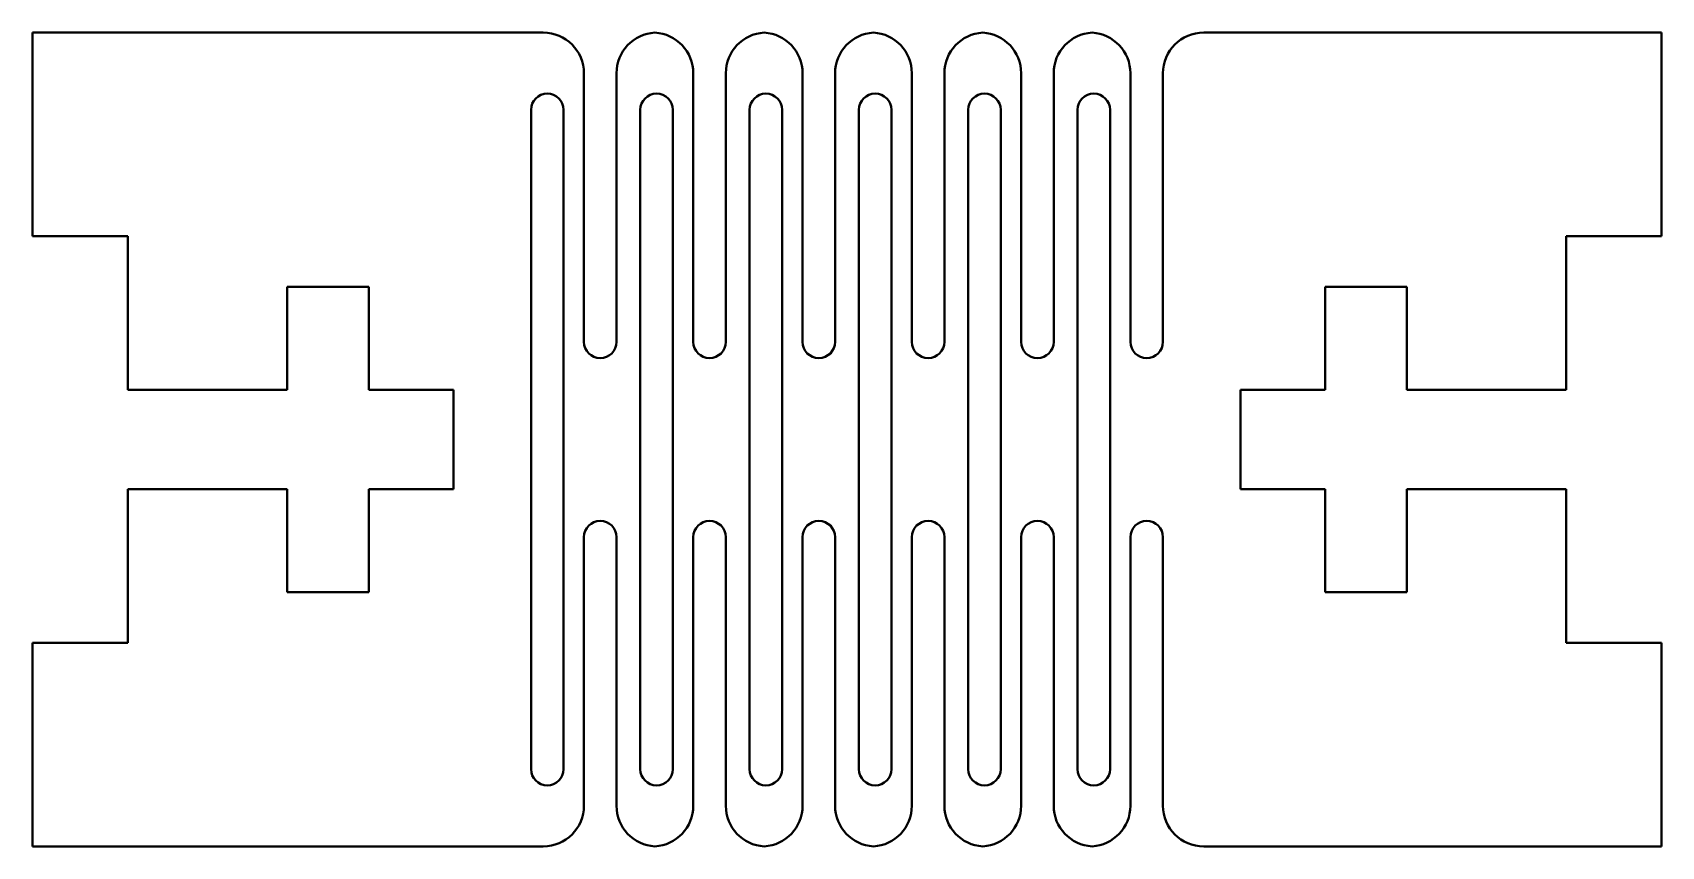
# Model space of a CAD drawing. Header units: inches. Extents: x -1 to 1, y -0.5 to 0.5.
import ezdxf

# ---------------------------------------------------------------- set-up
doc = ezdxf.new("R2010")
doc.units = ezdxf.units.IN
doc.header["$MEASUREMENT"] = 0
doc.layers.add('Visible', color=7, linetype='Continuous', lineweight=40)

msp = doc.modelspace()

# ---------------------------------------------------------------- linework, layer by layer
at = {"layer": 'Visible'}
for p, q in [((-1, 0.5), (-0.373, 0.5)), ((-1, 0.5), (-1, 0.25)), ((0.438, 0.5), (1, 0.5)), ((1, 0.5), (1, 0.25)), ((-0.323, 0.45), (-0.323, 0.12)), ((-0.283, 0.45), (-0.283, 0.12)), ((-0.1888, 0.45), (-0.1888, 0.12)), ((-0.1488, 0.45), (-0.1488, 0.12)), ((-0.0546, 0.45), (-0.0546, 0.12)), ((-0.0146, 0.45), (-0.0146, 0.12)), ((0.0796, 0.45), (0.0796, 0.12)), ((0.1196, 0.45), (0.1196, 0.12)), ((0.2138, 0.45), (0.2138, 0.12)), ((0.2538, 0.45), (0.2538, 0.12)), ((0.348, 0.45), (0.348, 0.12)), ((0.388, 0.45), (0.388, 0.12)), ((-0.388, 0.405), (-0.388, -0.405)), ((-0.348, 0.405), (-0.348, -0.405)), ((-0.2538, 0.405), (-0.2538, -0.405)), ((-0.2138, 0.405), (-0.2138, -0.405)), ((-0.1196, 0.405), (-0.1196, -0.405)), ((-0.0796, 0.405), (-0.0796, -0.405)), ((0.0146, 0.405), (0.0146, -0.405)), ((0.0546, 0.405), (0.0546, -0.405)), ((0.1488, 0.405), (0.1488, -0.405)), ((0.1888, 0.405), (0.1888, -0.405)), ((0.283, 0.405), (0.283, -0.405)), ((0.323, 0.405), (0.323, -0.405)), ((-1, 0.25), (-0.883, 0.25)), ((-0.883, 0.061), (-0.883, 0.25)), ((0.883, 0.061), (0.883, 0.25)), ((1, 0.25), (0.883, 0.25)), ((-0.6872, 0.1875), (-0.6872, 0.061)), ((-0.6872, 0.1875), (-0.5872, 0.1875)), ((-0.5872, 0.1875), (-0.5872, 0.061)), ((0.5872, 0.1875), (0.5872, 0.061)), ((0.6872, 0.1875), (0.5872, 0.1875)), ((0.6872, 0.1875), (0.6872, 0.061)), ((-0.883, 0.061), (-0.6872, 0.061)), ((-0.5872, 0.061), (-0.483, 0.061)), ((-0.483, 0.061), (-0.483, -0.061)), ((0.483, 0.061), (0.483, -0.061)), ((0.5872, 0.061), (0.483, 0.061)), ((0.883, 0.061), (0.6872, 0.061)), ((-0.883, -0.061), (-0.6872, -0.061)), ((-0.883, -0.25), (-0.883, -0.061)), ((-0.6872, -0.061), (-0.6872, -0.1875)), ((-0.5872, -0.061), (-0.483, -0.061)), ((-0.5872, -0.061), (-0.5872, -0.1875)), ((0.5872, -0.061), (0.483, -0.061)), ((0.5872, -0.061), (0.5872, -0.1875)), ((0.883, -0.061), (0.6872, -0.061)), ((0.6872, -0.061), (0.6872, -0.1875)), ((0.883, -0.25), (0.883, -0.061)), ((-0.323, -0.45), (-0.323, -0.12)), ((-0.283, -0.45), (-0.283, -0.12)), ((-0.1888, -0.45), (-0.1888, -0.12)), ((-0.1488, -0.45), (-0.1488, -0.12)), ((-0.0546, -0.45), (-0.0546, -0.12)), ((-0.0146, -0.45), (-0.0146, -0.12)), ((0.0796, -0.45), (0.0796, -0.12)), ((0.1196, -0.45), (0.1196, -0.12)), ((0.2138, -0.45), (0.2138, -0.12)), ((0.2538, -0.45), (0.2538, -0.12)), ((0.348, -0.45), (0.348, -0.12)), ((0.388, -0.45), (0.388, -0.12)), ((-0.6872, -0.1875), (-0.5872, -0.1875)), ((0.6872, -0.1875), (0.5872, -0.1875)), ((-1, -0.25), (-0.883, -0.25)), ((-1, -0.25), (-1, -0.5)), ((1, -0.25), (0.883, -0.25)), ((1, -0.25), (1, -0.5)), ((0.438, -0.5), (1, -0.5)), ((-1, -0.5), (-0.373, -0.5))]:
    msp.add_line(p, q, dxfattribs=at)
for centre, radius, start, end in [((-0.373, 0.45), 0.05, 0, 90), ((0.438, 0.45), 0.05, 90, 180), ((-0.233, 0.45), 0.05, 93.325, 180), ((-0.2388, 0.45), 0.05, 0, 86.675), ((-0.0988, 0.45), 0.05, 93.325, 180), ((-0.1046, 0.45), 0.05, 0, 86.675), ((0.0354, 0.45), 0.05, 93.325, 180), ((0.0296, 0.45), 0.05, 0, 86.675), ((0.1696, 0.45), 0.05, 93.325, 180), ((0.1638, 0.45), 0.05, 0, 86.675), ((0.3038, 0.45), 0.05, 93.325, 180), ((0.298, 0.45), 0.05, 0, 86.675), ((-0.368, 0.405), 0.02, 0, 180), ((-0.2338, 0.405), 0.02, 0, 180), ((-0.0996, 0.405), 0.02, 0, 180), ((0.0346, 0.405), 0.02, 0, 180), ((0.1688, 0.405), 0.02, 0, 180), ((0.303, 0.405), 0.02, 0, 180), ((-0.303, 0.12), 0.02, 180, 0), ((-0.1688, 0.12), 0.02, 180, 0), ((-0.0346, 0.12), 0.02, 180, 0), ((0.0996, 0.12), 0.02, 180, 0), ((0.2338, 0.12), 0.02, 180, 0), ((0.368, 0.12), 0.02, 180, 0), ((-0.303, -0.12), 0.02, 0, 180), ((-0.1688, -0.12), 0.02, 0, 180), ((-0.0346, -0.12), 0.02, 0, 180), ((0.0996, -0.12), 0.02, 0, 180), ((0.2338, -0.12), 0.02, 0, 180), ((0.368, -0.12), 0.02, 0, 180), ((-0.368, -0.405), 0.02, 180, 0), ((-0.2338, -0.405), 0.02, 180, 0), ((-0.0996, -0.405), 0.02, 180, 0), ((0.0346, -0.405), 0.02, 180, 0), ((0.1688, -0.405), 0.02, 180, 0), ((0.303, -0.405), 0.02, 180, 0), ((-0.373, -0.45), 0.05, 270, 0), ((-0.233, -0.45), 0.05, 180, 266.675), ((-0.2388, -0.45), 0.05, 273.325, 0), ((-0.0988, -0.45), 0.05, 180, 266.675), ((-0.1046, -0.45), 0.05, 273.325, 0), ((0.0354, -0.45), 0.05, 180, 266.675), ((0.0296, -0.45), 0.05, 273.325, 0), ((0.1696, -0.45), 0.05, 180, 266.675), ((0.1638, -0.45), 0.05, 273.325, 0), ((0.3038, -0.45), 0.05, 180, 266.675), ((0.298, -0.45), 0.05, 273.325, 0), ((0.438, -0.45), 0.05, 180, 270)]:
    msp.add_arc(centre, radius, start, end, dxfattribs=at)

doc.saveas('drawing.dxf')
